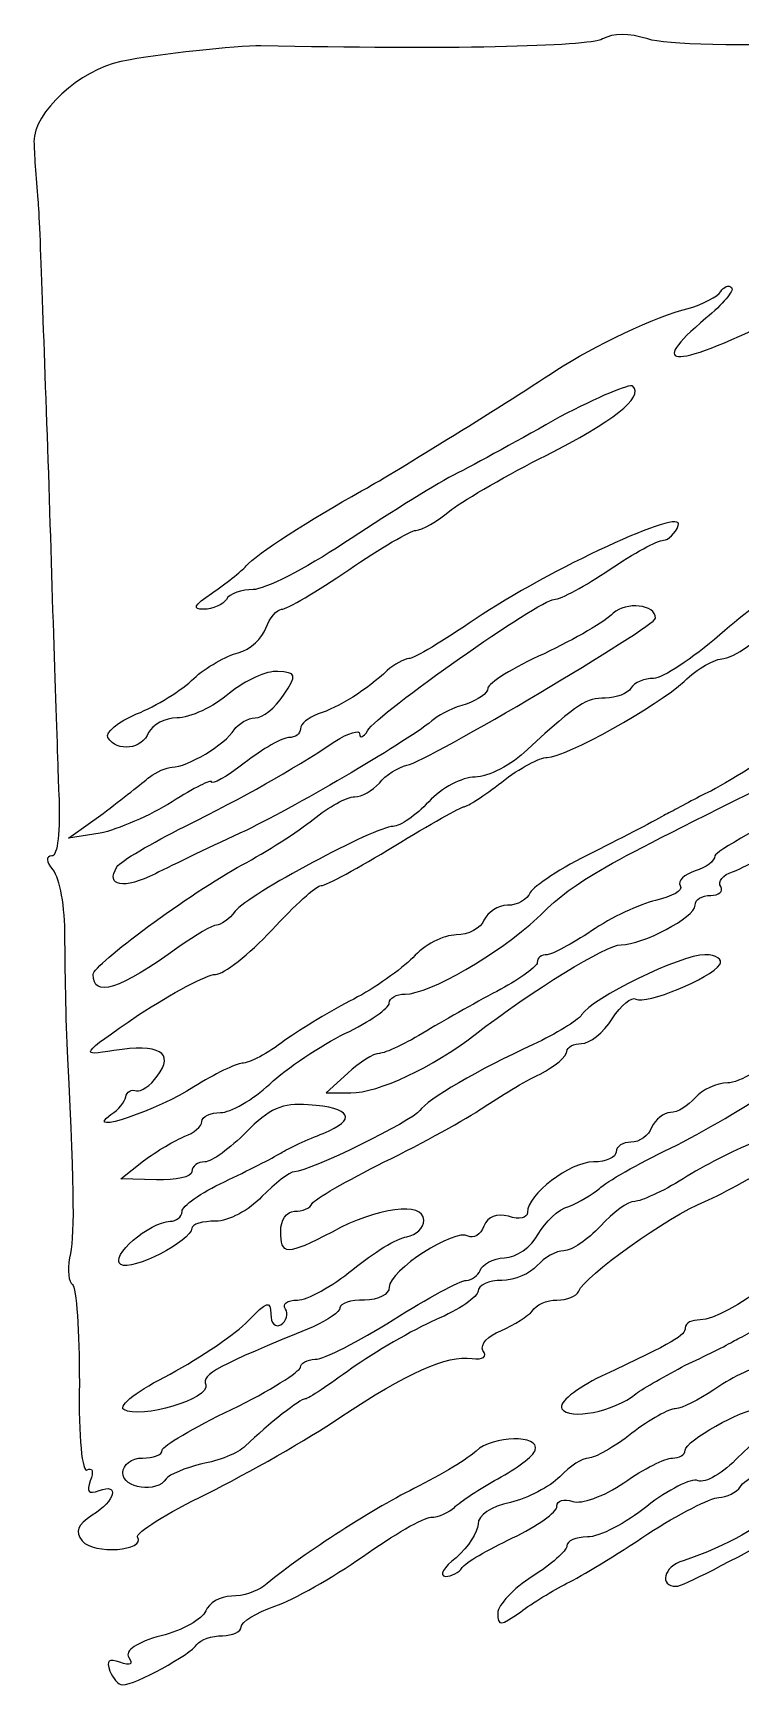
# Model space of a CAD drawing. Extents: x 0 to 69.4, y 0 to 30.3.
# Drawn here: x 51.406 to 52.652, y 16.283 to 19.189 of the extents above; entities that cross this region are included whole.
import ezdxf

# ---------------------------------------------------------------- set-up
doc = ezdxf.new("R2010")
doc.units = 0
doc.header["$MEASUREMENT"] = 0
doc.layers.get('0').update_dxf_attribs({"linetype": 'CONTINUOUS'})

msp = doc.modelspace()

# ---------------------------------------------------------------- linework, layer by layer
at = {"color": 0, "linetype": 'CONTINUOUS'}
for p, q in [((52.59, 18.6871), (52.59, 18.6871)), ((51.4686, 17.7722), (51.5293, 17.8157)), ((51.524, 17.781), (51.4686, 17.7722)), ((51.9599, 17.3592), (51.9217, 17.3244)), ((51.9217, 17.3244), (51.965, 17.3244)), ((51.5606, 17.1733), (51.6004, 17.2046)), ((51.6231, 17.1717), (51.5606, 17.1733)), ((52.1856, 16.6943), (52.1856, 16.6943))]:
    msp.add_line(p, q, dxfattribs=at)
for points in [[(52.4078, 19.1783), (52.3835, 19.1644), (52.13, 19.1593), (51.8071, 19.1662)], [(52.4875, 19.1783), (52.4546, 19.1887), (52.4268, 19.1887), (52.4078, 19.1783)], [(52.8278, 19.1714), (52.649, 19.1644), (52.5188, 19.1679), (52.4875, 19.1783)], [(51.8071, 19.1662), (51.7636, 19.1662), (51.6282, 19.1524), (51.5606, 19.1385)], [(51.5606, 19.1385), (51.4893, 19.1246), (51.4061, 19.0482), (51.4078, 18.9978)], [(51.4078, 18.9978), (51.4078, 18.9804), (51.4113, 18.9336), (51.4147, 18.8954)], [(51.4147, 18.8954), (51.4182, 18.8572), (51.4251, 18.6315), (51.4339, 18.3919)], [(52.616, 18.7339), (52.6213, 18.7426), (52.6299, 18.7461), (52.6351, 18.7408)], [(52.5588, 18.7044), (52.5847, 18.7114), (52.6108, 18.7253), (52.616, 18.7339)], [(52.6351, 18.7408), (52.6403, 18.7357), (52.6194, 18.7114), (52.59, 18.6871)], [(52.3261, 18.5951), (52.3921, 18.6385), (52.5032, 18.6906), (52.5588, 18.7044)], [(52.59, 18.6871), (52.4806, 18.5951), (52.5344, 18.5968), (52.7306, 18.694)], [(51.9842, 18.3833), (52.0293, 18.4076), (52.2254, 18.5292), (52.3261, 18.5951)], [(52.4615, 18.5674), (52.4563, 18.5725), (52.399, 18.5482), (52.3331, 18.5135)], [(52.3088, 18.4458), (52.4268, 18.5049), (52.4806, 18.5482), (52.4615, 18.5674)], [(52.3331, 18.5135), (52.2689, 18.4771), (52.1838, 18.4301), (52.1456, 18.4111)], [(52.1421, 18.3503), (52.1682, 18.3694), (52.2428, 18.4128), (52.3088, 18.4458)], [(52.1456, 18.4111), (52.1074, 18.3903), (52.0206, 18.3364), (51.9529, 18.2912)], [(51.4339, 18.3919), (51.4408, 18.1542), (51.4494, 17.9094), (51.4513, 17.8504)], [(51.781, 18.2514), (51.7983, 18.2722), (51.8939, 18.3329), (51.9842, 18.3833)], [(52.0796, 18.3139), (52.09, 18.3139), (52.1178, 18.3294), (52.1421, 18.3503)], [(52.5414, 18.3225), (52.5553, 18.3572), (52.3122, 18.2444), (52.1838, 18.1576)], [(51.9615, 18.2444), (52.0171, 18.2826), (52.071, 18.3139), (52.0796, 18.3139)], [(52.5153, 18.2965), (52.524, 18.2965), (52.5361, 18.3086), (52.5414, 18.3225)], [(51.9529, 18.2912), (51.8851, 18.2461), (51.8122, 18.2097), (51.7932, 18.2097)], [(52.4199, 18.2444), (52.4632, 18.2739), (52.5049, 18.2965), (52.5153, 18.2965)], [(51.7203, 18.2028), (51.7446, 18.2201), (51.7724, 18.241), (51.781, 18.2514)], [(51.8435, 18.175), (51.8522, 18.175), (51.906, 18.2062), (51.9615, 18.2444)], [(52.3226, 18.1924), (52.3349, 18.1924), (52.3782, 18.2167), (52.4199, 18.2444)], [(52.6213, 18.0882), (52.6542, 18.09), (52.8, 18.2185), (52.7861, 18.2322)], [(51.7064, 18.175), (51.6856, 18.175), (51.689, 18.1819), (51.7203, 18.2028)], [(51.7463, 18.1924), (51.7411, 18.1837), (51.7219, 18.175), (51.7064, 18.175)], [(51.7932, 18.2097), (51.774, 18.2097), (51.7515, 18.2028), (51.7463, 18.1924)], [(51.9946, 17.9615), (52.0136, 17.9928), (52.2983, 18.1924), (52.3226, 18.1924)], [(52.7132, 18.1993), (52.7063, 18.2028), (52.6611, 18.1715), (52.6143, 18.1299)], [(51.8157, 18.1421), (51.8226, 18.1594), (51.8349, 18.175), (51.8435, 18.175)], [(52.4268, 18.1681), (52.4147, 18.1542), (52.3592, 18.1229), (52.3053, 18.0969)], [(52.5014, 18.1594), (52.5014, 18.1837), (52.4493, 18.1889), (52.4268, 18.1681)], [(51.7671, 18.0986), (51.7879, 18.1039), (51.8106, 18.1247), (51.8157, 18.1421)], [(52.064, 17.9007), (52.1004, 17.9076), (52.5014, 18.1456), (52.5014, 18.1594)], [(52.1838, 18.1576), (52.1282, 18.1194), (52.0761, 18.0882), (52.0675, 18.0882)], [(52.6143, 18.1299), (52.5657, 18.0882), (52.5136, 18.0535), (52.4979, 18.0535)], [(51.689, 18.0535), (51.7099, 18.0726), (51.7463, 18.0935), (51.7671, 18.0986)], [(52.0675, 18.0882), (52.0588, 18.0882), (52.0414, 18.0778), (52.0293, 18.0674)], [(52.3053, 18.0969), (52.2515, 18.0726), (52.2064, 18.0449), (52.2064, 18.0361)], [(52.5518, 18.0483), (52.5743, 18.0708), (52.6056, 18.0882), (52.6213, 18.0882)], [(51.5883, 17.991), (51.6231, 18.0049), (51.6682, 18.0326), (51.689, 18.0535)], [(51.8365, 18.0657), (51.8175, 18.0674), (51.7793, 18.05), (51.7515, 18.0275)], [(51.8469, 18.024), (51.8713, 18.0604), (51.8696, 18.0639), (51.8365, 18.0657)], [(52.0293, 18.0674), (51.9946, 18.0344), (51.9425, 18.0014), (51.9078, 17.991)], [(52.3106, 17.9146), (52.3435, 17.9146), (52.5049, 18.0049), (52.5518, 18.0483)], [(52.4979, 18.0535), (52.4824, 18.0535), (52.4632, 18.0465), (52.4581, 18.0361)], [(51.7515, 18.0275), (51.7238, 18.0032), (51.6821, 17.984), (51.6594, 17.984)], [(51.7967, 17.984), (51.8106, 17.984), (51.8314, 18.0014), (51.8469, 18.024)], [(52.2064, 18.0361), (52.2064, 18.0275), (52.189, 18.0153), (52.1682, 18.0083)], [(52.4129, 18.0187), (52.3782, 18.0187), (52.3678, 18.0118), (52.2758, 17.9285)], [(52.4581, 18.0361), (52.4528, 18.0275), (52.4319, 18.0187), (52.4129, 18.0187)], [(51.5379, 17.9493), (51.5328, 17.9581), (51.5553, 17.9771), (51.5883, 17.991)], [(51.9078, 17.991), (51.8904, 17.984), (51.8765, 17.9736), (51.8765, 17.965)], [(52.1682, 18.0083), (52.1474, 18.0032), (52.1231, 17.991), (52.1126, 17.9824)], [(51.6092, 17.9581), (51.5988, 17.9285), (51.5536, 17.9233), (51.5379, 17.9493)], [(51.6594, 17.984), (51.6386, 17.984), (51.6161, 17.9719), (51.6092, 17.9581)], [(51.6508, 17.8972), (51.6768, 17.8972), (51.7446, 17.9372), (51.7601, 17.9632)], [(51.7601, 17.9632), (51.7671, 17.9736), (51.7844, 17.984), (51.7967, 17.984)], [(52.1126, 17.9824), (52.0675, 17.9442), (51.8765, 17.8331), (51.781, 17.7861)], [(51.8765, 17.965), (51.8765, 17.9562), (51.8678, 17.9493), (51.8557, 17.9493)], [(51.9372, 17.9424), (51.9615, 17.9581), (51.9807, 17.9632), (51.9807, 17.9562)], [(51.9807, 17.9562), (51.9807, 17.9476), (51.9876, 17.9493), (51.9946, 17.9615)], [(51.6733, 17.7931), (51.781, 17.8469), (51.8557, 17.8886), (51.9372, 17.9424)], [(51.8557, 17.9493), (51.8453, 17.9493), (51.8106, 17.9303), (51.7775, 17.9042)], [(52.7567, 17.9546), (52.6889, 17.9076), (52.6125, 17.8608), (52.5882, 17.8504)], [(51.7775, 17.9042), (51.7463, 17.8799), (51.7203, 17.866), (51.7203, 17.8712)], [(52.0154, 17.8694), (52.0258, 17.8833), (52.0483, 17.8972), (52.064, 17.9007)], [(52.2758, 17.9285), (52.2481, 17.9007), (52.2064, 17.8799), (52.1838, 17.8799)], [(52.2307, 17.8712), (52.2619, 17.8956), (52.2983, 17.9146), (52.3106, 17.9146)], [(51.5293, 17.8157), (51.5622, 17.8417), (51.5988, 17.8694), (51.6108, 17.8799)], [(51.6108, 17.8799), (51.6231, 17.8886), (51.6404, 17.8972), (51.6508, 17.8972)], [(51.7203, 17.8712), (51.7203, 17.8764), (51.689, 17.8608), (51.6508, 17.8365)], [(52.1838, 17.8799), (52.1613, 17.8799), (52.1247, 17.8608), (52.1022, 17.8365)], [(52.1647, 17.8278), (52.1699, 17.8278), (52.1994, 17.8469), (52.2307, 17.8712)], [(51.4513, 17.8504), (51.4547, 17.7844), (51.4494, 17.7411), (51.439, 17.7411)], [(51.899, 17.8053), (51.9268, 17.8278), (51.9581, 17.8451), (51.9719, 17.8451)], [(51.9719, 17.8451), (51.9842, 17.8451), (52.0032, 17.8556), (52.0154, 17.8694)], [(52.2932, 17.6317), (52.3608, 17.6976), (52.3886, 17.7133), (52.6924, 17.8643)], [(52.5882, 17.8504), (52.5639, 17.8382), (52.5326, 17.8208), (52.5188, 17.8139)], [(52.8069, 17.8539), (52.6958, 17.8), (52.6056, 17.7481), (52.6056, 17.7411)], [(51.6508, 17.8365), (51.6126, 17.8122), (51.5553, 17.7879), (51.524, 17.781)], [(52.1022, 17.8365), (52.0796, 17.8122), (52.0518, 17.7931), (52.0397, 17.7931)], [(52.0414, 17.7583), (52.1039, 17.7965), (52.1594, 17.8278), (52.1647, 17.8278)], [(52.5188, 17.8139), (52.5049, 17.8053), (52.4476, 17.7757), (52.3921, 17.7481)], [(51.5536, 17.7219), (51.5606, 17.7324), (51.6143, 17.7636), (51.6733, 17.7931)], [(51.781, 17.7861), (51.7238, 17.7601), (51.6525, 17.7254), (51.6213, 17.7099)], [(52.0397, 17.7931), (52.0085, 17.7931), (51.7844, 17.6733), (51.7619, 17.6439)], [(51.774, 17.7254), (51.8157, 17.7481), (51.8731, 17.7844), (51.899, 17.8053)], [(51.9129, 17.689), (51.9217, 17.689), (51.9789, 17.7203), (52.0414, 17.7583)], [(52.6368, 17.7133), (52.6525, 17.7185), (52.7063, 17.7481), (52.7532, 17.7757)], [(51.439, 17.7411), (51.4286, 17.7411), (51.4286, 17.7307), (51.4408, 17.7168)], [(51.5119, 17.5328), (51.5119, 17.5501), (51.6838, 17.6768), (51.774, 17.7254)], [(52.3921, 17.7481), (52.3349, 17.7203), (52.2863, 17.6872), (52.281, 17.6768)], [(52.6056, 17.7411), (52.6056, 17.7324), (52.59, 17.7203), (52.5708, 17.715)], [(51.4408, 17.7168), (51.4529, 17.7029), (51.4617, 17.6508), (51.4617, 17.5987)], [(51.6213, 17.7099), (51.5657, 17.6821), (51.5328, 17.6872), (51.5536, 17.7219)], [(52.5708, 17.715), (52.5518, 17.7081), (52.5396, 17.6976), (52.5449, 17.689)], [(52.616, 17.6872), (52.6108, 17.696), (52.6194, 17.7081), (52.6368, 17.7133)], [(51.8261, 17.6108), (51.8661, 17.6543), (51.9043, 17.689), (51.9129, 17.689)], [(52.281, 17.6768), (52.2758, 17.6647), (52.2585, 17.6543), (52.2411, 17.6543)], [(52.5449, 17.689), (52.55, 17.6803), (52.531, 17.6699), (52.5014, 17.6629)], [(52.5708, 17.6543), (52.5708, 17.6647), (52.5831, 17.6717), (52.5986, 17.6717)], [(52.5986, 17.6717), (52.6125, 17.6717), (52.6213, 17.6786), (52.616, 17.6872)], [(51.7619, 17.6439), (51.7515, 17.63), (51.7358, 17.6196), (51.7289, 17.6196)], [(52.2411, 17.6543), (52.2238, 17.6543), (52.2064, 17.6421), (52.1994, 17.6282)], [(52.5014, 17.6629), (52.4736, 17.656), (52.4233, 17.6335), (52.3886, 17.6092)], [(52.4407, 17.5849), (52.4789, 17.5849), (52.5708, 17.6335), (52.5708, 17.6543)], [(51.7289, 17.6196), (51.7219, 17.6196), (51.6925, 17.6022), (51.6629, 17.5814)], [(51.7272, 17.5328), (51.7411, 17.5328), (51.7863, 17.5675), (51.8261, 17.6108)], [(52.0606, 17.4981), (52.1039, 17.4981), (52.2254, 17.5692), (52.2932, 17.6317)], [(52.1994, 17.6282), (52.1942, 17.6143), (52.1717, 17.6022), (52.1508, 17.6022)], [(52.3886, 17.6092), (52.3539, 17.5865), (52.3192, 17.5675), (52.3106, 17.5675)], [(51.4617, 17.5987), (51.4617, 17.5483), (51.4633, 17.4529), (51.4668, 17.3851)], [(51.6629, 17.5814), (51.5571, 17.505), (51.5119, 17.4911), (51.5119, 17.5328)], [(52.1508, 17.6022), (52.1282, 17.6022), (52.0935, 17.5849), (52.0744, 17.5622)], [(52.1838, 17.4268), (52.2844, 17.505), (52.4147, 17.5849), (52.4407, 17.5849)], [(52.0744, 17.5622), (52.0536, 17.5414), (52.0067, 17.5085), (51.9703, 17.4893)], [(52.2932, 17.5536), (52.2932, 17.5467), (52.2636, 17.5258), (52.2289, 17.5067)], [(52.3106, 17.5675), (52.3001, 17.5675), (52.2932, 17.5622), (52.2932, 17.5536)], [(52.5882, 17.5675), (52.5465, 17.5675), (52.3886, 17.4911), (52.3713, 17.4615)], [(52.6143, 17.5501), (52.6194, 17.5587), (52.609, 17.5675), (52.5882, 17.5675)], [(51.5918, 17.4615), (51.6508, 17.4997), (51.7115, 17.5328), (51.7272, 17.5328)], [(52.4667, 17.4893), (52.484, 17.4789), (52.5986, 17.5258), (52.6143, 17.5501)], [(52.0328, 17.4824), (52.0328, 17.4911), (52.0449, 17.4981), (52.0606, 17.4981)], [(52.2289, 17.5067), (52.1925, 17.4876), (52.1335, 17.4546), (52.0988, 17.4337)], [(52.4251, 17.4546), (52.4407, 17.4789), (52.4597, 17.4946), (52.4667, 17.4893)], [(51.9703, 17.4893), (51.9321, 17.4703), (51.8782, 17.4372), (51.8488, 17.4164)], [(51.9546, 17.4286), (51.9981, 17.4494), (52.0328, 17.4737), (52.0328, 17.4824)], [(51.5483, 17.399), (51.4876, 17.3886), (51.4876, 17.3904), (51.5918, 17.4615)], [(52.3713, 17.4615), (52.3643, 17.4511), (52.3261, 17.4286), (52.2863, 17.4094)], [(52.3713, 17.4112), (52.3851, 17.4112), (52.4094, 17.4303), (52.4251, 17.4546)], [(51.6247, 17.3539), (51.656, 17.3956), (51.6282, 17.4112), (51.5483, 17.399)], [(51.8488, 17.4164), (51.8192, 17.3939), (51.7863, 17.3765), (51.774, 17.3765)], [(51.8226, 17.34), (51.8522, 17.3678), (51.9129, 17.4078), (51.9546, 17.4286)], [(51.965, 17.3244), (52.0136, 17.3244), (52.1092, 17.3696), (52.1838, 17.4268)], [(52.0988, 17.4337), (52.0622, 17.4112), (52.0258, 17.3939), (52.0154, 17.3939)], [(52.2863, 17.4094), (52.1907, 17.3661), (52.0988, 17.3122), (52.0865, 17.2932)], [(52.3453, 17.3974), (52.3453, 17.4043), (52.3574, 17.4112), (52.3713, 17.4112)], [(51.4668, 17.3851), (51.479, 17.1351), (51.479, 17.071), (51.4703, 17.0344)], [(52.0154, 17.3939), (52.005, 17.3939), (51.9807, 17.3782), (51.9599, 17.3592)], [(52.2983, 17.3574), (52.3244, 17.3712), (52.3453, 17.3886), (52.3453, 17.3974)], [(52.7375, 17.4025), (52.6958, 17.3696), (52.6472, 17.3418), (52.6282, 17.3418)], [(51.5883, 17.3279), (51.5953, 17.3261), (51.6126, 17.3365), (51.6247, 17.3539)], [(51.774, 17.3765), (51.7636, 17.3765), (51.7254, 17.3574), (51.689, 17.3349)], [(52.1976, 17.2983), (52.2272, 17.3175), (52.2706, 17.3453), (52.2983, 17.3574)], [(51.689, 17.3349), (51.6282, 17.2949), (51.4911, 17.2481), (51.5432, 17.2862)], [(51.5692, 17.3175), (51.571, 17.3261), (51.5796, 17.3314), (51.5883, 17.3279)], [(51.7358, 17.2897), (51.7532, 17.2897), (51.7932, 17.3122), (51.8226, 17.34)], [(52.5275, 17.2272), (52.5847, 17.255), (52.6664, 17.3036), (52.7097, 17.3331)], [(52.6282, 17.3418), (52.609, 17.3418), (52.5831, 17.3296), (52.5708, 17.3157)], [(51.5432, 17.2862), (51.5571, 17.2949), (51.5675, 17.3087), (51.5692, 17.3175)], [(51.7029, 17.274), (51.7029, 17.2828), (51.7185, 17.2897), (51.7358, 17.2897)], [(51.8904, 17.3036), (51.8453, 17.3071), (51.821, 17.2967), (51.781, 17.255)], [(52.0865, 17.2932), (52.0744, 17.2758), (51.8921, 17.1856), (51.8661, 17.1856)], [(51.9164, 17.2532), (51.9772, 17.2775), (51.9668, 17.2983), (51.8904, 17.3036)], [(52.024, 17.2029), (52.0918, 17.2358), (52.1699, 17.2793), (52.1976, 17.2983)], [(52.5275, 17.2897), (52.5153, 17.2897), (52.5014, 17.2775), (52.4944, 17.2636)], [(52.5708, 17.3157), (52.5588, 17.3018), (52.5396, 17.2897), (52.5275, 17.2897)], [(51.6733, 17.2481), (51.689, 17.2532), (51.7029, 17.2654), (51.7029, 17.274)], [(52.4944, 17.2636), (52.4893, 17.2497), (52.4736, 17.2376), (52.4581, 17.2376)], [(51.6004, 17.2046), (51.6231, 17.2219), (51.656, 17.2411), (51.6733, 17.2481)], [(51.781, 17.255), (51.7532, 17.2272), (51.7203, 17.2029), (51.7081, 17.2029)], [(51.8418, 17.2185), (51.8557, 17.2272), (51.8904, 17.2428), (51.9164, 17.2532)], [(52.4581, 17.2376), (52.4442, 17.2376), (52.4319, 17.2307), (52.4319, 17.2203)], [(52.6715, 17.2358), (52.6403, 17.2237), (52.5847, 17.196), (52.55, 17.1733)], [(51.7081, 17.2029), (51.696, 17.2029), (51.6856, 17.196), (51.6856, 17.1856)], [(51.7428, 17.1682), (51.7828, 17.1872), (51.8279, 17.2099), (51.8418, 17.2185)], [(51.8974, 17.13), (51.9008, 17.1369), (51.9581, 17.1699), (52.024, 17.2029)], [(52.3921, 17.2029), (52.3504, 17.2029), (52.2758, 17.1456), (52.2758, 17.1143)], [(52.4319, 17.2203), (52.4319, 17.2115), (52.4147, 17.2029), (52.3921, 17.2029)], [(52.4025, 17.156), (52.4147, 17.1682), (52.4701, 17.1994), (52.5275, 17.2272)], [(52.5882, 17.1335), (52.6213, 17.1474), (52.6838, 17.1821), (52.7271, 17.2115)], [(51.6856, 17.1856), (51.6856, 17.1768), (51.6578, 17.1699), (51.6231, 17.1717)], [(51.8661, 17.1856), (51.8574, 17.1856), (51.8314, 17.1647), (51.8088, 17.1421)], [(52.55, 17.1733), (52.5136, 17.1508), (52.4754, 17.1335), (52.465, 17.1335)], [(51.6682, 17.1161), (51.6682, 17.1247), (51.7011, 17.149), (51.7428, 17.1682)], [(52.3488, 17.1247), (52.3661, 17.1317), (52.3904, 17.1456), (52.4025, 17.156)], [(51.6474, 17.0987), (51.6578, 17.0987), (51.6682, 17.1057), (51.6682, 17.1161)], [(51.8088, 17.1421), (51.7863, 17.1178), (51.7497, 17.0987), (51.7272, 17.0987)], [(51.8418, 17.0814), (51.8418, 17.1004), (51.8522, 17.1161), (51.8661, 17.1161)], [(51.8661, 17.1161), (51.88, 17.1161), (51.8939, 17.1212), (51.8974, 17.13)], [(52.0935, 17.1004), (52.0935, 17.1335), (52.0119, 17.1231), (51.9321, 17.0796)], [(52.2949, 17.0761), (52.3071, 17.0969), (52.3296, 17.1196), (52.3488, 17.1247)], [(52.3661, 16.9754), (52.3747, 17.0015), (52.524, 17.1074), (52.5882, 17.1335)], [(52.465, 17.1335), (52.4528, 17.1335), (52.4268, 17.1143), (52.4043, 17.09)], [(51.5606, 17.0224), (51.5397, 17.0362), (51.6108, 17.0969), (51.6474, 17.0987)], [(51.6856, 17.0865), (51.6856, 17.064), (51.5796, 17.0101), (51.5606, 17.0224)], [(51.7272, 17.0987), (51.7046, 17.0987), (51.6856, 17.0935), (51.6856, 17.0865)], [(52.1717, 17.0726), (52.1474, 17.0865), (52.0328, 17.0119), (52.0328, 16.9824)], [(52.064, 17.071), (52.0796, 17.0744), (52.0935, 17.0865), (52.0935, 17.1004)], [(52.1994, 17.09), (52.1942, 17.0744), (52.1803, 17.0675), (52.1717, 17.0726)], [(52.2428, 17.1074), (52.2219, 17.1126), (52.2064, 17.1074), (52.1994, 17.09)], [(52.2758, 17.1143), (52.2758, 17.1039), (52.2619, 17.1004), (52.2428, 17.1074)], [(52.4043, 17.09), (52.3817, 17.0657), (52.3539, 17.0467), (52.34, 17.0467)], [(51.9321, 17.0796), (51.8522, 17.0379), (51.8418, 17.0379), (51.8418, 17.0814)], [(51.9685, 17.0136), (52.005, 17.0432), (52.0467, 17.0692), (52.064, 17.071)], [(52.2358, 17.0344), (52.2567, 17.0344), (52.2828, 17.0536), (52.2949, 17.0761)], [(52.7583, 17.0606), (52.7792, 17.0397), (52.6264, 16.9251), (52.5796, 16.9251)], [(51.4703, 17.0344), (51.4668, 17.0119), (51.4686, 16.9911), (51.4756, 16.9876)], [(52.1925, 17.0119), (52.196, 17.0224), (52.215, 17.0328), (52.2358, 17.0344)], [(52.34, 17.0467), (52.3261, 17.0467), (52.3053, 17.0344), (52.2932, 17.0206)], [(51.8713, 16.9599), (51.8886, 16.9599), (51.9321, 16.9842), (51.9685, 17.0136)], [(52.1682, 16.9946), (52.1786, 16.9946), (52.189, 17.0032), (52.1925, 17.0119)], [(52.2932, 17.0206), (52.281, 17.0067), (52.2532, 16.9946), (52.2307, 16.9946)], [(51.4756, 16.9876), (51.4825, 16.9824), (51.4876, 16.9043), (51.4876, 16.814)], [(52.0328, 16.9824), (52.0328, 16.9703), (52.0136, 16.9599), (51.9893, 16.9599)], [(52.0397, 16.9251), (52.1004, 16.9633), (52.1578, 16.9946), (52.1682, 16.9946)], [(52.189, 16.9754), (52.189, 16.9668), (52.156, 16.9425), (52.1143, 16.9251)], [(52.2307, 16.9946), (52.2081, 16.9946), (52.189, 16.9858), (52.189, 16.9754)], [(52.3279, 16.9599), (52.3453, 16.9599), (52.3626, 16.9668), (52.3661, 16.9754)], [(51.7844, 16.9233), (51.8175, 16.9581), (51.8244, 16.9599), (51.8244, 16.9356)], [(51.8418, 16.9164), (51.8522, 16.9233), (51.8557, 16.9356), (51.8504, 16.9442)], [(51.8504, 16.9442), (51.8435, 16.9529), (51.8539, 16.9599), (51.8713, 16.9599)], [(51.946, 16.946), (51.946, 16.939), (51.9251, 16.9251), (51.899, 16.9129)], [(51.9893, 16.9599), (51.965, 16.9599), (51.946, 16.9546), (51.946, 16.946)], [(52.2844, 16.9407), (52.2897, 16.9511), (52.3106, 16.9599), (52.3279, 16.9599)], [(51.6474, 16.8296), (51.7011, 16.8592), (51.7636, 16.9008), (51.7844, 16.9233)], [(51.899, 16.9129), (51.7289, 16.8435), (51.7029, 16.8296), (51.7099, 16.8106)], [(51.8244, 16.9356), (51.8244, 16.9182), (51.8331, 16.9112), (51.8418, 16.9164)], [(51.9025, 16.8557), (51.9182, 16.8557), (51.9789, 16.8869), (52.0397, 16.9251)], [(52.1143, 16.9251), (52.0744, 16.9078), (52.0067, 16.8678), (51.9668, 16.84)], [(52.2289, 16.906), (52.2532, 16.9164), (52.2775, 16.9321), (52.2844, 16.9407)], [(52.5796, 16.9251), (52.5657, 16.9251), (52.5535, 16.9199), (52.5535, 16.9112)], [(52.6403, 16.8886), (52.6542, 16.8956), (52.6854, 16.9129), (52.7081, 16.9251)], [(52.1976, 16.8712), (52.1925, 16.8817), (52.2064, 16.8974), (52.2289, 16.906)], [(52.5535, 16.9112), (52.5535, 16.8974), (52.5361, 16.8869), (52.406, 16.8261)], [(52.5535, 16.8453), (52.5865, 16.8608), (52.6264, 16.88), (52.6403, 16.8886)], [(51.8765, 16.8418), (51.8765, 16.8487), (51.8886, 16.8557), (51.9025, 16.8557)], [(51.946, 16.7533), (52.0657, 16.8331), (52.1335, 16.8626), (52.1786, 16.8574)], [(52.1786, 16.8574), (52.1976, 16.8539), (52.2064, 16.8608), (52.1976, 16.8712)], [(51.5657, 16.7672), (51.5553, 16.7742), (51.5918, 16.8019), (51.6474, 16.8296)], [(51.755, 16.7672), (51.8226, 16.8001), (51.8765, 16.8349), (51.8765, 16.8418)], [(51.9668, 16.84), (51.9268, 16.8106), (51.8904, 16.7862), (51.8851, 16.7862)], [(52.406, 16.8261), (52.3608, 16.8036), (52.3296, 16.7793), (52.3365, 16.7689)], [(52.4667, 16.795), (52.4806, 16.8053), (52.5206, 16.8279), (52.5535, 16.8453)], [(52.6976, 16.8469), (52.6715, 16.8418), (52.6299, 16.821), (52.6039, 16.8019)], [(51.4876, 16.814), (51.4858, 16.7186), (51.4928, 16.6543), (51.5015, 16.6612)], [(51.7099, 16.8106), (51.7185, 16.7862), (51.5953, 16.7499), (51.5657, 16.7672)], [(52.6039, 16.8019), (52.5778, 16.7846), (52.5483, 16.7689), (52.5361, 16.7689)], [(51.6335, 16.696), (51.6335, 16.7029), (51.689, 16.736), (51.755, 16.7672)], [(51.8851, 16.7862), (51.8765, 16.7862), (51.821, 16.7429), (51.7793, 16.7029)], [(52.3365, 16.7689), (52.3488, 16.7481), (52.4286, 16.7637), (52.4667, 16.795)], [(52.5361, 16.7689), (52.5257, 16.7689), (52.491, 16.7499), (52.4597, 16.7256)], [(52.5535, 16.696), (52.5535, 16.7117), (52.6542, 16.7689), (52.6838, 16.7689)], [(51.7133, 16.6196), (51.7844, 16.6561), (51.8904, 16.7151), (51.946, 16.7533)], [(52.2897, 16.696), (52.2983, 16.7237), (52.215, 16.7221), (52.1856, 16.6943)], [(52.4597, 16.7256), (52.4286, 16.7012), (52.3939, 16.6821), (52.3835, 16.6821)], [(52.7132, 16.7342), (52.7046, 16.7342), (52.675, 16.7117), (52.6472, 16.6839)], [(51.564, 16.6561), (51.564, 16.67), (51.5796, 16.6821), (51.5988, 16.6821)], [(51.5988, 16.6821), (51.6178, 16.6821), (51.6335, 16.6874), (51.6335, 16.696)], [(51.7793, 16.7029), (51.7671, 16.6908), (51.7324, 16.6769), (51.7029, 16.6717)], [(52.1856, 16.6943), (52.1733, 16.6821), (52.1247, 16.6526), (52.0761, 16.6283)], [(52.2238, 16.6457), (52.2567, 16.6631), (52.2863, 16.6856), (52.2897, 16.696)], [(52.3835, 16.6821), (52.3731, 16.6821), (52.3504, 16.6682), (52.3331, 16.6492)], [(52.4458, 16.6387), (52.4806, 16.6631), (52.5188, 16.6821), (52.531, 16.6821)], [(52.531, 16.6821), (52.5431, 16.6821), (52.5535, 16.6874), (52.5535, 16.696)], [(52.6472, 16.6839), (52.6213, 16.6561), (52.5882, 16.6369), (52.5761, 16.6422)], [(52.6507, 16.6318), (52.656, 16.6422), (52.7028, 16.67), (52.7514, 16.6925)], [(51.5015, 16.6612), (51.5101, 16.6665), (51.5136, 16.6578), (51.5067, 16.6422)], [(51.6404, 16.6457), (51.6247, 16.6196), (51.564, 16.6283), (51.564, 16.6561)], [(51.7029, 16.6717), (51.6733, 16.6647), (51.6456, 16.6526), (51.6404, 16.6457)], [(51.5067, 16.6422), (51.4997, 16.6231), (51.5032, 16.6179), (51.5224, 16.6249)], [(51.5224, 16.6249), (51.5588, 16.6387), (51.5518, 16.6075), (51.5101, 16.5814)], [(52.0761, 16.6283), (51.9997, 16.5901), (51.8731, 16.5085), (51.8122, 16.4564)], [(52.1474, 16.5953), (52.1578, 16.6057), (52.1925, 16.6283), (52.2238, 16.6457)], [(52.3331, 16.6492), (52.3157, 16.6318), (52.2758, 16.611), (52.2463, 16.604)], [(52.3557, 16.6057), (52.3696, 16.6006), (52.4113, 16.6144), (52.4458, 16.6387)], [(52.5761, 16.6422), (52.5639, 16.6474), (52.524, 16.6265), (52.4858, 16.5971)], [(52.6125, 16.6126), (52.6264, 16.6126), (52.6438, 16.6214), (52.6507, 16.6318)], [(51.59, 16.5432), (51.5865, 16.5501), (51.6404, 16.5849), (51.7133, 16.6196)], [(52.1057, 16.5779), (52.1196, 16.5779), (52.1386, 16.5867), (52.1474, 16.5953)], [(52.2463, 16.604), (52.2115, 16.5971), (52.189, 16.5814), (52.189, 16.5658)], [(52.2497, 16.5415), (52.2932, 16.5624), (52.3279, 16.5867), (52.3279, 16.5971)], [(52.3279, 16.5971), (52.3279, 16.6075), (52.34, 16.611), (52.3557, 16.6057)], [(52.4858, 16.5971), (52.4493, 16.5675), (52.4025, 16.5432), (52.3817, 16.5432)], [(52.4875, 16.5485), (52.5414, 16.5832), (52.5986, 16.6126), (52.6125, 16.6126)], [(51.5101, 16.5814), (51.4842, 16.564), (51.479, 16.5536), (51.4928, 16.5362)], [(51.9858, 16.5085), (52.0397, 16.5467), (52.0935, 16.5779), (52.1057, 16.5779)], [(52.189, 16.5658), (52.189, 16.5519), (52.1717, 16.5258), (52.1508, 16.5068)], [(52.7046, 16.5883), (52.6958, 16.5658), (52.6282, 16.5276), (52.55, 16.5015)], [(51.4928, 16.5362), (51.5119, 16.5119), (51.6057, 16.5189), (51.59, 16.5432)], [(52.1613, 16.4894), (52.1664, 16.4981), (52.2064, 16.5207), (52.2497, 16.5415)], [(52.3453, 16.4617), (52.3696, 16.4737), (52.4338, 16.5119), (52.4875, 16.5485)], [(52.3817, 16.5432), (52.3608, 16.5432), (52.3453, 16.5362), (52.3453, 16.5276)], [(52.5379, 16.4564), (52.5483, 16.4564), (52.6368, 16.5015), (52.7324, 16.5554)], [(51.8314, 16.4217), (51.8643, 16.4321), (51.9338, 16.4721), (51.9858, 16.5085)], [(52.1508, 16.5068), (52.1282, 16.4894), (52.1196, 16.4756), (52.1317, 16.4737)], [(52.3453, 16.5276), (52.3453, 16.5189), (52.3175, 16.4946), (52.2844, 16.4737)], [(52.1317, 16.4737), (52.1421, 16.4737), (52.156, 16.4807), (52.1613, 16.4894)], [(52.55, 16.5015), (52.5153, 16.4911), (52.5067, 16.4564), (52.5379, 16.4564)], [(51.8122, 16.4564), (51.8001, 16.4478), (51.7758, 16.439), (51.755, 16.439)], [(52.2844, 16.4737), (52.2515, 16.4529), (52.2238, 16.4235), (52.2238, 16.4096)], [(52.2636, 16.4112), (52.2844, 16.4269), (52.321, 16.4494), (52.3453, 16.4617)], [(51.755, 16.439), (51.7358, 16.439), (51.715, 16.4269), (51.7099, 16.4131)], [(51.7724, 16.3853), (51.7724, 16.3939), (51.7983, 16.4096), (51.8314, 16.4217)], [(51.7099, 16.4131), (51.7046, 16.3992), (51.6682, 16.3783), (51.6317, 16.3696)], [(52.2238, 16.4096), (52.2238, 16.3853), (52.2289, 16.3869), (52.2636, 16.4112)], [(51.6317, 16.3696), (51.5883, 16.3575), (51.5675, 16.3436), (51.5744, 16.3314)], [(51.6942, 16.354), (51.7011, 16.3626), (51.7203, 16.3696), (51.7393, 16.3696)], [(51.7393, 16.3696), (51.7567, 16.3696), (51.7724, 16.3765), (51.7724, 16.3853)], [(51.5744, 16.3314), (51.5831, 16.3193), (51.5779, 16.3158), (51.5588, 16.3228)], [(51.564, 16.2829), (51.5849, 16.2829), (51.6838, 16.3367), (51.6942, 16.354)], [(51.5588, 16.3228), (51.5397, 16.3297), (51.5344, 16.3262), (51.5414, 16.3072)], [(51.5414, 16.3072), (51.5467, 16.295), (51.5553, 16.2829), (51.564, 16.2829)]]:
    msp.add_open_spline(points, degree=3, dxfattribs=at)

doc.saveas('drawing.dxf')
